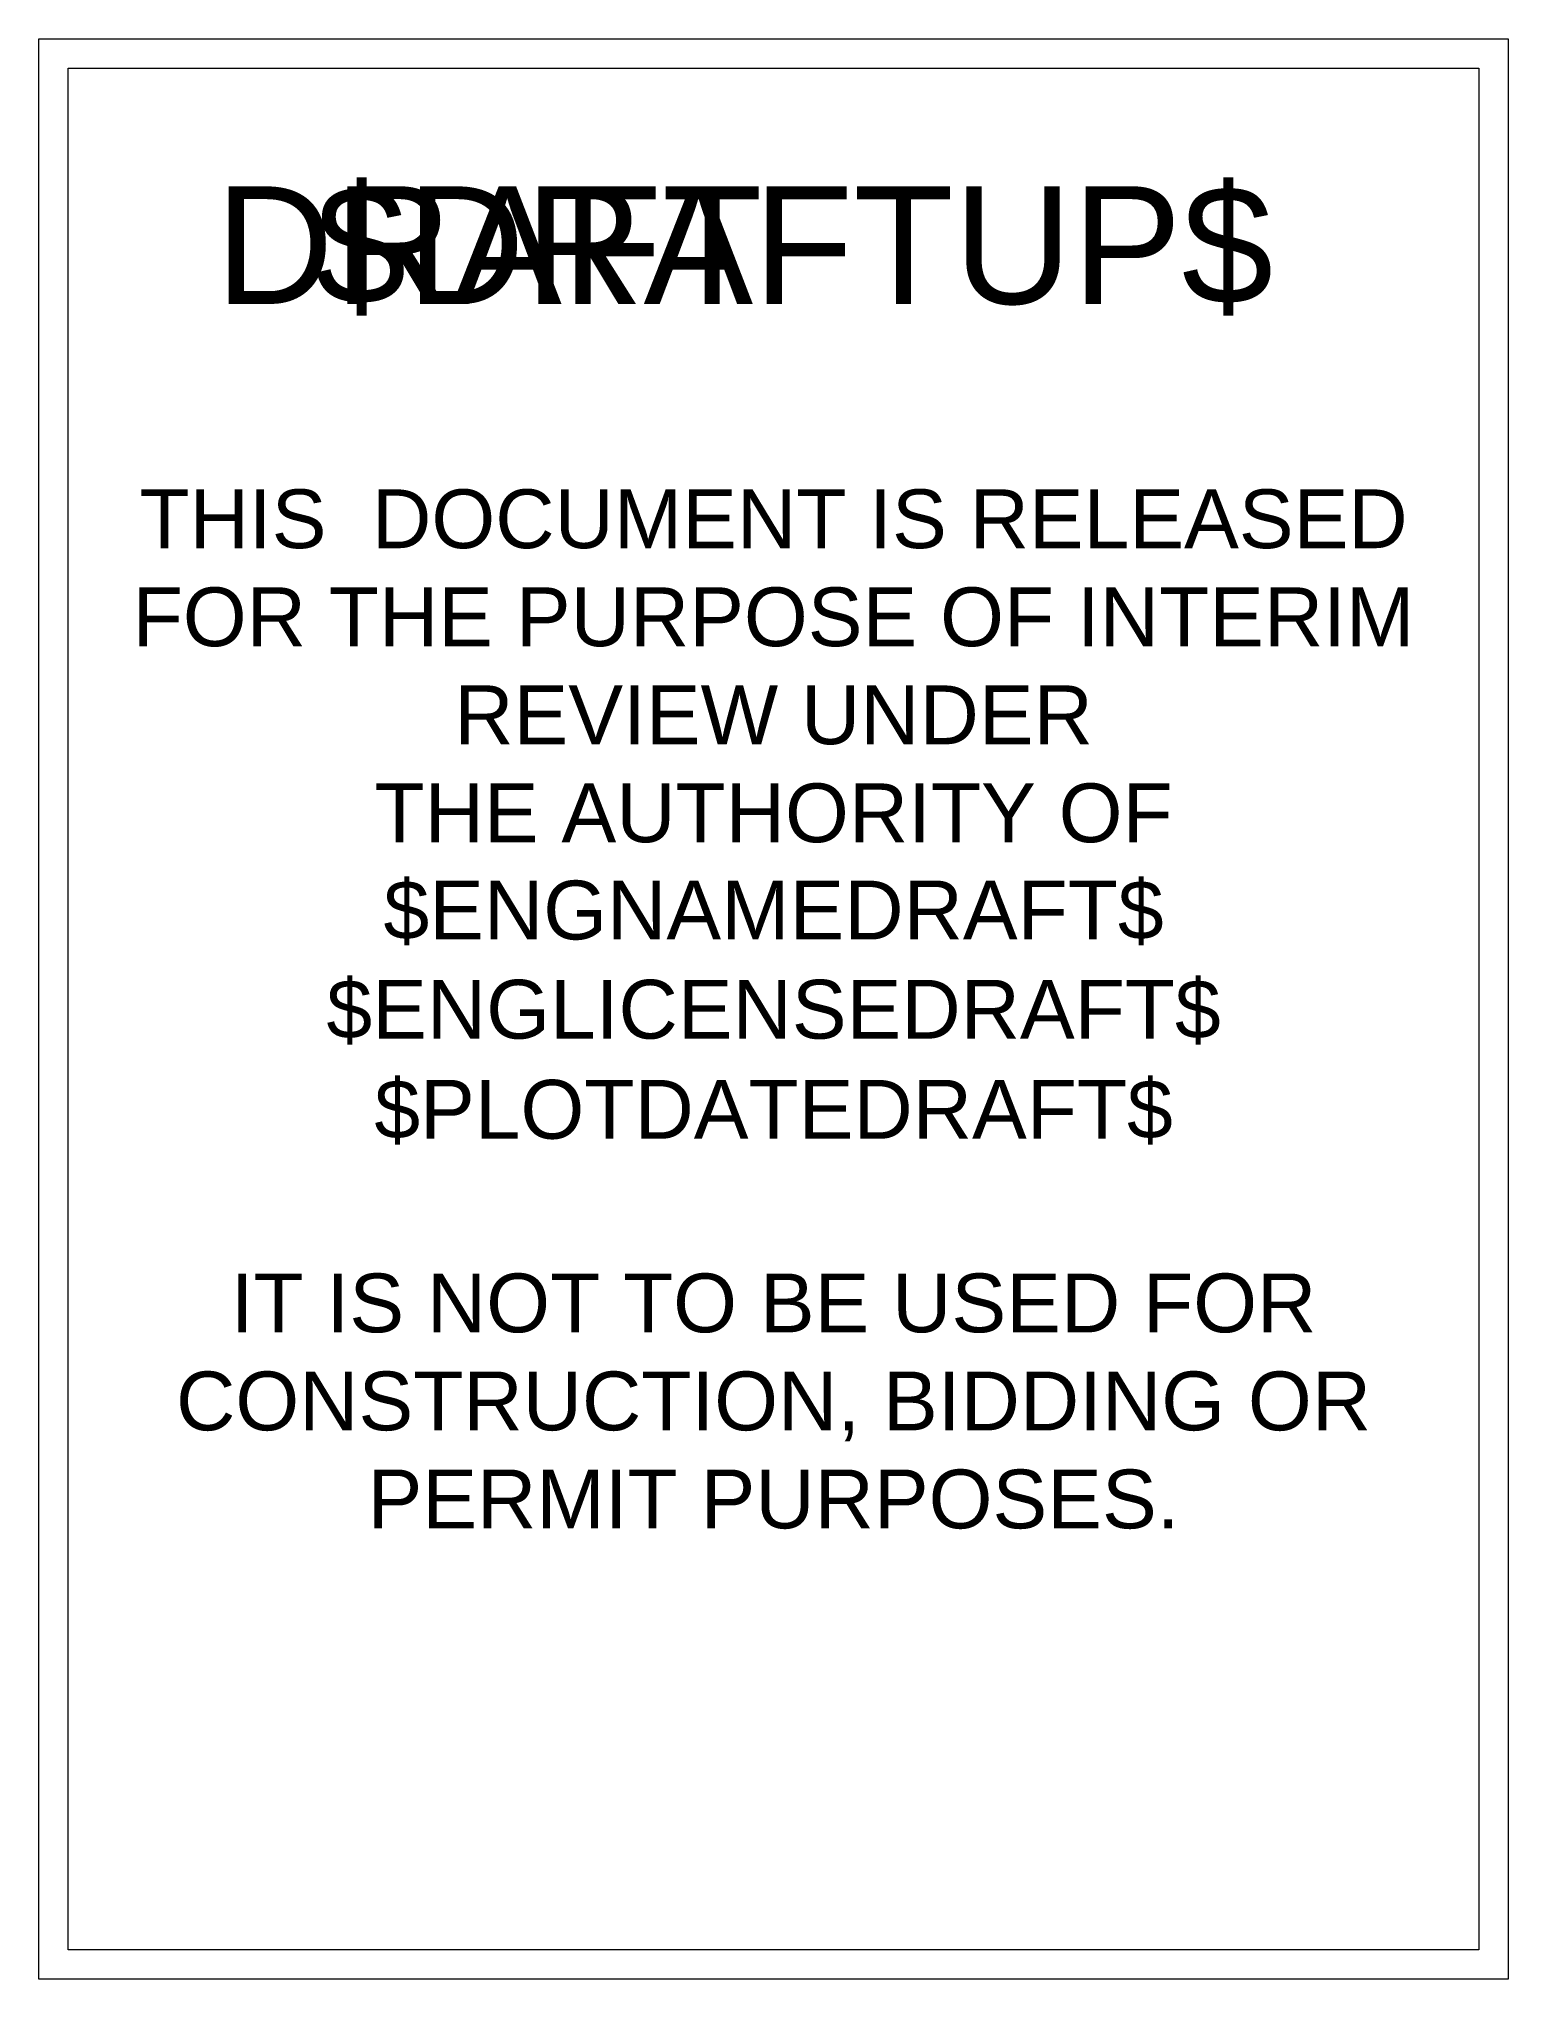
# Model space of a CAD drawing. Extents: x 0 to 2.5, y 0 to 3.3.
import ezdxf
from ezdxf.enums import TextEntityAlignment as Align

# ---------------------------------------------------------------- set-up
doc = ezdxf.new("R2010")
doc.units = 0
doc.header["$LTSCALE"] = 0.01
doc.header["$MEASUREMENT"] = 0
doc.layers.get('0').update_dxf_attribs({"lineweight": 20})
doc.layers.add('G-NPLT', color=252, linetype='Continuous', lineweight=20, plot=False)
doc.styles.add('COA', font='arial.ttf')

msp = doc.modelspace()

# ---------------------------------------------------------------- linework, layer by layer
at = {"layer": 'G-NPLT', "color": 0, "transparency": 16777216}
for points in [[(0, 3.3), (2.5, 3.3), (2.5, 0), (0, 0)], [(0.05, 3.25), (2.45, 3.25), (2.45, 0.05), (0.05, 0.05)]]:
    msp.add_lwpolyline(points, close=True, dxfattribs=at)

# ---------------------------------------------------------------- texts
at = {"color": 0, "transparency": 16777216, "style": 'COA'}
msp.add_text('DRAFT            ', height=0.2, dxfattribs=at).set_placement((0.3, 3.0491), align=Align.TOP_LEFT)
at = {"color": 0, "transparency": 16777216, "insert": (1.2501, 1.6495), "char_height": 0.1, "attachment_point": 5, "style": 'COA'}
msp.add_mtext_dynamic_manual_height_columns('THIS  DOCUMENT IS RELEASED FOR THE PURPOSE OF INTERIM REVIEW UNDER \\PTHE AUTHORITY OF\\P\\P\\P\\P\\PIT IS NOT TO BE USED FOR CONSTRUCTION, BIDDING OR PERMIT PURPOSES.', width=2.462629, gutter_width=1, heights=[0], dxfattribs=at)
at = {"color": 0, "transparency": 16777216, "style": 'COA'}
msp.add_attdef('$DRAFTUP$', text='####%', height=0.2, dxfattribs=at).set_placement((2.1, 3.0491), align=Align.TOP_RIGHT)
for tag, text, p in [('$ENGNAMEDRAFT$', '####, P.E.', (1.2501, 1.8183)), ('$ENGLICENSEDRAFT$', 'LIC. # ####', (1.2501, 1.6496)), ('$PLOTDATEDRAFT$', '----.', (1.2501, 1.4794))]:
    msp.add_attdef(tag, text=text, height=0.1, dxfattribs=at).set_placement(p, align=Align.MIDDLE_CENTER)

doc.saveas('drawing.dxf')
